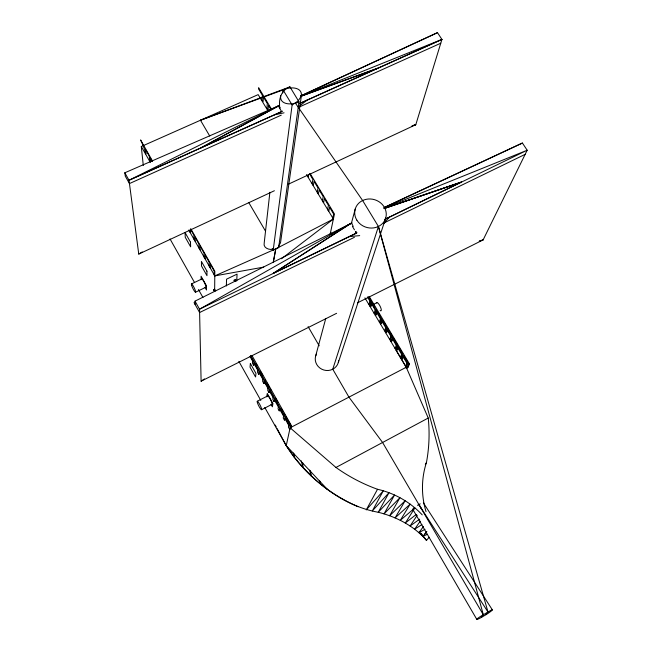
<?xml version="1.0" encoding="UTF-8"?>
<svg xmlns="http://www.w3.org/2000/svg" width="652" height="652" viewBox="0 0 652 652"><rect width="100%" height="100%" fill="white"/><g stroke="black" fill="none" stroke-linecap="round" stroke-linejoin="round"><path stroke-width="0.98" d="M213.612 290.662L213.62 289.757L214.663 289.252L215.649 290.996M214.655 290.156L214.826 271.289L190.84 228.852M226.35 285.975L226.562 279.17L237.075 274.109L236.725 280.963M279.895 107.987L278.274 106.105L279.602 105.388C278.852 97.547 282.177 89.617 289.936 86.871L299.007 101.842L278.64 247.581L214.785 275.902L188.787 230.132M278.51 246.187L280.515 242.78L301.346 96.015C302.707 86.366 288.934 86.683 283.058 89.927L200.466 120.237L209.724 136.015M258.07 370.817L254.606 364.655L253.563 365.185L253.864 362.178L257.85 369.268L257.516 372.227L258.648 374.24L259.7 373.71L263.172 379.888M280.678 95.746C279.26 105.437 293.123 105.135 299.007 101.842M269.887 192.275L264.231 242.78C262.805 247.776 268.909 250.156 272.911 249.284M282.715 92.951L283.058 89.927L292.12 104.939L273.204 250.189L333.4 219.031L332.797 218.029L333.645 214.035L329.586 207.263L328.763 211.297L327.614 209.373L328.429 205.331L324.378 198.583L323.596 202.666L322.447 200.759L323.221 196.66L319.178 189.911L318.372 193.954L317.231 192.047L318.029 187.996L314.028 181.329L313.319 185.518L312.178 183.619L312.878 179.422L309.382 173.587M258.648 374.24L258.991 371.29L262.992 378.404L262.617 381.306L263.758 383.327L264.81 382.797L265.193 379.904M355.731 231.444L356.481 233.172L273.359 273.294L351.974 222.797L350.621 223.449L199.528 309.195L201.109 381.184L336.595 313.31M263.758 383.327L264.133 380.442L268.151 387.581L267.744 390.426L268.893 392.455L269.944 391.917L270.36 389.089L271.256 390.678M294.476 454.077L294.109 456.938C315.112 483.474 344.354 506.131 378.241 512.268C396.53 516.816 414.061 526.001 426.538 540.353L429.163 537.264M266.766 396.84L267.255 393.409L272.935 403.466L272.397 406.824L270.987 404.33M268.893 392.455L269.3 389.627L273.318 396.775L272.821 399.448L273.962 401.493L275.014 400.947L275.364 399.171M308.616 174.451L308.209 176.994L307.076 175.103M280.596 408.47L280.262 410.279L279.211 410.825L279.7 408.111L283.767 415.348L283.245 418.013L284.402 420.067L285.462 419.521L285.992 416.864L286.896 418.478M273.962 401.493L274.476 398.828L278.543 406.057L278.062 408.78L279.211 410.825M284.402 420.067L284.932 417.419L289.015 424.672L288.461 427.28L289.651 429.212L290.955 428.527L335.967 467.46A160.343 149.104 25.4 0 0 377.516 489.277C394.517 493.132 410.328 502.13 422.227 514.876M330.099 234.451L334.46 214.043L310.466 174.068M331.094 233.97L331.306 232.984L330.311 233.465M289.651 429.212L290.319 426.106L250.555 355.421M289.904 428.788L286.236 445.634C303.123 472.798 328.804 493.996 358.062 506.694M290.702 428.657L291.387 425.552L252.112 355.78M301.102 96.186L377.598 68.297L300.735 96.349M315.682 355.902L325.707 318.673M351.298 223.644L355.258 208.95M364.908 297.874L406.245 367.263L428.242 418.038A166.227 160.596 4.4 0 1 426.432 462.594C421.257 478.389 421.184 495.756 426.025 511.641M437.516 32.6L300.58 96.015L437.492 32.69L441.934 39.413L415.789 124.711L288.657 184.076M370.002 301.281L368.926 304.614L369.92 304.109L371.004 300.776L370.002 301.281L367.475 297.043M372.162 302.715L371.159 303.221L370.075 306.546L371.07 306.041L371.893 303.547M338.315 362.585L385.748 217.972M375.226 310.034L374.109 313.31L375.104 312.813L376.228 309.521L375.226 310.034L371.159 303.221M377.386 311.477L376.383 311.982L375.259 315.25L376.261 314.745L377.109 312.292M376.383 311.982L380.466 318.82L379.309 322.047L380.303 321.542L381.469 318.306M386.22 326.269L382.634 320.262L381.632 320.776L380.466 323.995L381.469 323.482L382.341 321.069M385.723 327.638L384.533 330.817L385.528 330.303L386.726 327.125L385.723 327.638L381.632 320.776M391.999 335.951L390.988 336.473L389.7 339.488L390.695 338.975L391.999 335.951L387.899 329.089L386.897 329.602L385.699 332.764L386.693 332.259L387.598 329.879M396.31 345.389L395.039 348.453L396.041 347.94L397.312 344.867L396.31 345.389L392.17 338.445L390.866 341.444L391.868 340.939L392.846 338.681M405.242 367.785L406.237 367.272L396.212 350.426L397.492 347.369L398.494 346.848M396.212 350.426L397.215 349.904L398.176 347.614M402.643 353.791L401.632 354.313L400.328 357.329L401.322 356.807L402.643 353.791L399.016 347.72M407.989 362.748L406.978 363.278L405.634 366.237L406.636 365.715L407.989 362.748L403.824 355.78L402.822 356.302L401.502 359.301L402.504 358.779L403.164 357.28M406.889 368.062L408.502 364.541L409.513 364.02L369.154 296.399M406.644 368.184L407.883 367.541L409.513 364.02M301.346 96.015L298.16 100.946L292.12 104.939M377.516 489.277L366.245 509.913L383.319 490.793L372.308 510.948L389.008 492.7L378.241 512.268L394.558 495.007L384.028 513.866L399.953 497.688L389.643 515.748L405.161 500.736L395.071 517.9L410.157 504.143L400.304 520.329L414.908 507.892L405.316 523.026L416.278 514.42M425.324 464.297L426.432 462.594M417.223 515.259L410.092 525.993L419.652 519.171M420.255 521.16L414.623 529.212L421.893 524.591M481.339 617.436L483.303 614.771L487.981 612.016A6.406 0.595 -33.1 0 1 492.276 610.076A6.406 0.595 -33.1 0 1 486.017 614.681L481.339 617.436A6.406 0.668 -30.6 0 1 476.873 619.139A6.406 0.668 -30.6 0 1 483.303 614.771L378.421 226.472L362.634 200.531L295.413 103.13M486.017 614.681L487.981 612.016L378.429 226.472L332.773 369.219L348.942 397.133L382.594 442.496L421.388 508.813M423.507 526.449L418.877 532.684L425.014 529.302M424.419 534.624L426.864 531.453M426.563 531.82L422.855 536.4L427.296 534.355M383.637 223.571L389.578 216.994M235.519 279.961C236.717 278.168 232.145 280.979 234.508 280.564M299.985 105.64L307.214 100.049M281.493 258.762L333.4 219.031L306.562 174.654M201.109 381.184L204.483 378.918M235.6 281.265C238.265 279.154 232.544 281.631 235.062 281.525M273.359 273.294L350.621 223.449M279.602 105.388L124.825 172.788L129.014 180.262L138.754 254.068L142.226 251.949M278.282 106.064L200.775 147.947L129.014 180.262L278.282 105.983M335.967 467.46L428.242 418.038M290.319 426.106L291.387 425.552M291.175 427.256L407.247 366.742L407.883 367.541M261.55 409.717A4.743 0.782 63 0 0 258.999 403.156A4.743 0.782 63 0 0 257.695 403.572A4.743 0.782 63 0 0 261.55 409.717L271.965 404.362M257.271 401.249L267.703 395.911M370.629 305.821L376.88 302.675M357.524 302.821L483.132 239.887L527.183 150.229L522.407 143.032L384.036 207.58M195.119 304.517L195.013 301.134L350.654 223.644M385.169 219.251L461.526 182.014L383.889 208.558L461.502 182.079L384.435 208.428M357.043 232.772L199.528 309.195L195.013 301.134M384.998 219.211L527.183 150.229L384.264 207.964M354.419 237.304L199.602 312.528L194.035 302.585M384.069 222.902L525.162 154.345M195.592 292.194L205.869 287.247M191.435 283.954L201.721 279.032M138.754 254.068L274.386 190.743M384.134 207.605L522.407 143.032M300.205 103.269L377.598 68.297M129.014 180.262L282.601 111.133M299.162 103.676L441.934 39.413L301.289 95.95M281.257 115.143L129.455 183.579L125.282 176.138L124.817 172.715M299.7 106.822L440.768 43.219M377.581 68.362L441.934 39.413M143.301 165.494L141.288 146.513L258.159 94.621L268.159 111.15M200.466 120.237L289.936 86.871M479.318 241.216L483.132 239.887L479.277 241.134M411.909 125.942L415.789 124.711L413.816 125.2M274.492 114.785L284.06 112.82M263.71 267.108L214.785 275.902L214.198 274.859L214.223 271.159L210.246 264.117L210.246 267.858L209.113 265.861L209.113 262.104L205.144 255.087L205.176 258.885L204.06 256.896L204.011 253.09L200.05 246.073L200.058 249.822L198.941 247.841L198.925 244.084L195.005 237.149L195.111 241.053L193.994 239.08L193.88 235.16L190.457 229.096M349.089 236.635L359.7 235.617M327.516 489.505L286.236 445.634L264.793 407.492M419.212 531.893L426.538 540.353L423.759 536.898M421.225 533.344L423.197 536.205M423.417 502.912L492.35 609.848M487.981 612.016L418.886 504.534A6.202 1.222 -30.5 0 0 417.467 505.324M270.873 109.373L268.453 105.371L268.005 109.903L266.904 108.069L267.344 103.529L263.481 97.099L263.074 101.671L261.982 99.846L262.381 95.273L258.551 88.949L258.632 87.71L271.525 109.186M352.479 226.537L354.484 229.854M355.487 231.517L356.481 233.172L355.666 231.484M279.358 107.767L281.672 111.614L200.775 147.947L279.195 105.575L280.132 107.865M368.983 297.385L369.994 299.081M373.686 305.266L374.704 306.97M377.899 312.324L380.45 316.603M393.172 337.923L396.799 344.003M368.152 296.904L408.502 364.541M386.897 329.602L390.988 336.473M397.492 347.369L401.632 354.313M402.822 356.302L406.978 363.278M369.92 304.109L371.07 306.041M375.104 312.813L376.261 314.745M380.303 321.542L381.469 323.482M385.528 330.303L386.693 332.259M390.695 338.975L391.868 340.939M396.041 347.94L397.215 349.904M401.322 356.807L402.504 358.779M406.636 365.715L407.247 366.742M248.73 202.511L265.584 231.256M483.303 614.771L418.886 504.534A6.202 1.157 -33 0 1 420.214 503.809M272.194 248.445L273.204 250.189M412.879 509.481L476.808 619.384M308.103 326.611L319.219 345.829M152.283 161.525L150.392 158.191L150.677 161.614M141.288 146.513L150.286 162.356M152.486 160.995L140.587 139.944C142.902 144.442 144.508 149.145 145.918 153.929L145.535 149.593L149.308 156.276L149.667 160.571L150.384 161.843M188.998 230.229L190.107 232.193L190.034 230.213M205.038 287.418L206.497 290.001L206.464 285.755L201.085 276.236L201.15 279.684M255.918 363.417L256.912 365.193M260.49 371.55L262.715 375.503M266.978 383.074L269.211 387.043M275.535 398.282L277.793 402.3M281.208 408.372L283.017 411.583M283.922 413.189L284.826 414.794M287.809 420.092L290.075 424.118M213.62 289.757L214.614 291.534M250.743 356.636L252.723 360.165L252.43 363.172L253.563 365.185M250.034 356.514L252.984 361.77M264.81 382.797L268.298 389M269.944 391.917L273.375 398.038M275.014 400.947L278.657 407.427M280.262 410.279L283.856 416.669M285.193 419.04L289.138 426.041M170.025 238.95L194.467 282.414M198.452 289.512L202.943 297.499M238.852 361.363L260.8 400.393M275.201 425.047L276.163 426.84M277.124 428.633L286.236 445.634L294.109 456.938L293.294 452.993M351.55 223L353.213 226.423M319.382 480.369L320.556 484.216L319.969 481.257M309.61 470.149L311.159 475.927L310.499 470.956M301.273 460.882L302.96 467.614L302.642 462.57M413.262 509.619A6.202 1.222 -30.5 0 1 413.906 507.859M338.681 360.67A11.801 11.19 16.5 0 1 323.824 370.01A11.801 11.19 16.5 0 1 316.416 354.093M267.597 396.62A4.735 0.823 63 0 1 270.335 399.309A4.735 0.823 63 0 1 271.688 404.281M201.655 279.349A4.613 0.774 64 0 1 204.337 282.463A4.613 0.774 64 0 1 205.665 287.271M376.66 302.968A4.572 1.271 63.2 0 1 380.336 306.701A4.572 1.271 63.2 0 1 380.157 310.564M250.368 363.498L250.026 367.166L255.576 377.011L255.967 373.425L250.368 363.498M275.804 248.681L273.245 262.52L275.804 248.681M190.482 242.137L185.046 232.552L185.258 237.312L190.645 246.831L190.482 242.137M206.945 271.183L201.427 261.46L201.501 266.008L206.969 275.666L206.945 271.183M356.856 220.164A15.901 14.417 16.8 0 0 384.191 221.403A15.901 14.417 16.8 0 0 370.417 198.982A15.901 14.417 16.8 0 0 356.856 220.164M191.688 285.617A4.629 0.742 63.9 0 0 195.388 292.218A4.629 0.742 63.9 0 0 193.465 286.383A4.629 0.742 63.9 0 0 191.688 285.617"/></g></svg>
